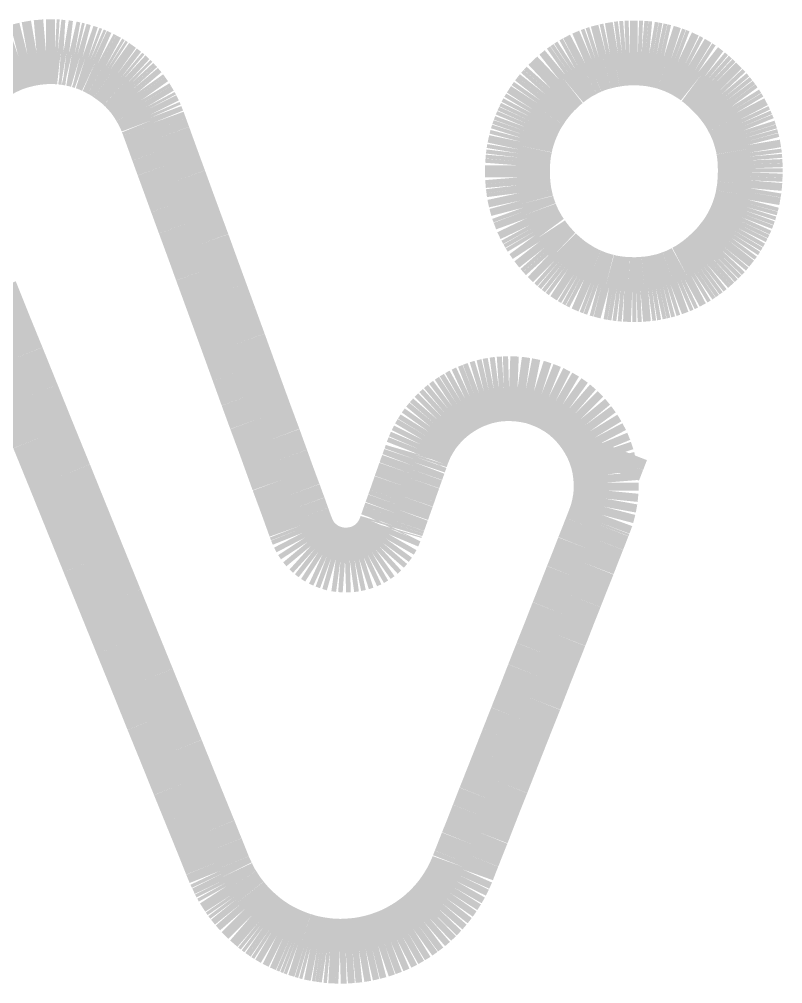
# Model space of a CAD drawing. Extents: x -3.1 to 72.3, y -97.3 to -26.1.
# Drawn here: x 36.339 to 37.535, y -88.451 to -86.94 of the extents above; entities that cross this region are included whole.
import ezdxf

# ---------------------------------------------------------------- set-up
doc = ezdxf.new("R2010")
doc.units = 0
doc.header["$MEASUREMENT"] = 0
doc.layers.add('BG_SILKSCREEN_TOP', color=2, linetype='CONTINUOUS')

msp = doc.modelspace()

# ---------------------------------------------------------------- linework, layer by layer
at = {"layer": 'BG_SILKSCREEN_TOP', "color": 140, "const_width": 0.1016}
for points in [[(36.35146, -86.99431), (36.33749, -86.99787)], [(36.36594, -86.99177), (36.35146, -86.99431)], [(36.38067, -86.9905), (36.36594, -86.99177)], [(36.39007, -86.9905), (36.38067, -86.9905)], [(36.39464, -86.9905), (36.39007, -86.9905)], [(36.39921, -86.99076), (36.39464, -86.9905)], [(36.40378, -86.99127), (36.39921, -86.99076)], [(36.4081, -86.99152), (36.40378, -86.99127)], [(36.41267, -86.99228), (36.4081, -86.99152)], [(36.41699, -86.99279), (36.41267, -86.99228)], [(36.42131, -86.99381), (36.41699, -86.99279)], [(36.42563, -86.99457), (36.42131, -86.99381)], [(36.42995, -86.99558), (36.42563, -86.99457)], [(37.27094, -86.99508), (37.26484, -86.99609)], [(37.27704, -86.99406), (37.27094, -86.99508)], [(37.28313, -86.9933), (37.27704, -86.99406)], [(37.28923, -86.99279), (37.28313, -86.9933)], [(37.29558, -86.99254), (37.28923, -86.99279)], [(37.30193, -86.99254), (37.29558, -86.99254)], [(37.30802, -86.99254), (37.30193, -86.99254)], [(37.31412, -86.99279), (37.30802, -86.99254)], [(37.32022, -86.9933), (37.31412, -86.99279)], [(37.32606, -86.99381), (37.32022, -86.9933)], [(37.3319, -86.99482), (37.32606, -86.99381)], [(37.33749, -86.99584), (37.3319, -86.99482)], [(36.31133, -87.00828), (36.29939, -87.01489)], [(36.32428, -87.00244), (36.31133, -87.00828)], [(36.33749, -86.99787), (36.32428, -87.00244)], [(36.43426, -86.99685), (36.42995, -86.99558)], [(36.43833, -86.99787), (36.43426, -86.99685)], [(36.44265, -86.99939), (36.43833, -86.99787)], [(36.44671, -87.00066), (36.44265, -86.99939)], [(36.45077, -87.00219), (36.44671, -87.00066)], [(36.45484, -87.00397), (36.45077, -87.00219)], [(36.45865, -87.00574), (36.45484, -87.00397)], [(36.46271, -87.00752), (36.45865, -87.00574)], [(36.46652, -87.00955), (36.46271, -87.00752)], [(36.47033, -87.01159), (36.46652, -87.00955)], [(37.22547, -87.00879), (37.22014, -87.01159)], [(37.23081, -87.00651), (37.22547, -87.00879)], [(37.23614, -87.00422), (37.23081, -87.00651)], [(37.24173, -87.00219), (37.23614, -87.00422)], [(37.24732, -87.00041), (37.24173, -87.00219)], [(37.25316, -86.99889), (37.24732, -87.00041)], [(37.259, -86.99736), (37.25316, -86.99889)], [(37.26484, -86.99609), (37.259, -86.99736)], [(37.34333, -86.99711), (37.33749, -86.99584)], [(37.34892, -86.99838), (37.34333, -86.99711)], [(37.35451, -87.00016), (37.34892, -86.99838)], [(37.36009, -87.00193), (37.35451, -87.00016)], [(37.36568, -87.00397), (37.36009, -87.00193)], [(37.37102, -87.006), (37.36568, -87.00397)], [(37.37635, -87.00854), (37.37102, -87.006)], [(37.38168, -87.01108), (37.37635, -87.00854)], [(36.29939, -87.01489), (36.28771, -87.02251)], [(36.47414, -87.01362), (36.47033, -87.01159)], [(36.47795, -87.0159), (36.47414, -87.01362)], [(36.48151, -87.01819), (36.47795, -87.0159)], [(36.48506, -87.02073), (36.48151, -87.01819)], [(36.48862, -87.02327), (36.48506, -87.02073)], [(36.49218, -87.02581), (36.48862, -87.02327)], [(37.19982, -87.02378), (37.19474, -87.02733)], [(37.20465, -87.02048), (37.19982, -87.02378)], [(37.20973, -87.01717), (37.20465, -87.02048)], [(37.21481, -87.01438), (37.20973, -87.01717)], [(37.22014, -87.01159), (37.21481, -87.01438)], [(37.38702, -87.01387), (37.38168, -87.01108)], [(37.3921, -87.01692), (37.38702, -87.01387)], [(37.39718, -87.01997), (37.3921, -87.01692)], [(37.40226, -87.02327), (37.39718, -87.01997)], [(37.40708, -87.02708), (37.40226, -87.02327)], [(36.49548, -87.02835), (36.49218, -87.02581)], [(36.49878, -87.03089), (36.49548, -87.02835)], [(36.50208, -87.03368), (36.49878, -87.03089)], [(36.50538, -87.03673), (36.50208, -87.03368)], [(36.50843, -87.03953), (36.50538, -87.03673)], [(36.51148, -87.04257), (36.50843, -87.03953)], [(37.18077, -87.03927), (37.1762, -87.04359)], [(37.18534, -87.03495), (37.18077, -87.03927)], [(37.19017, -87.03114), (37.18534, -87.03495)], [(37.19474, -87.02733), (37.19017, -87.03114)], [(37.41191, -87.03064), (37.40708, -87.02708)], [(37.41674, -87.0347), (37.41191, -87.03064)], [(37.42156, -87.03902), (37.41674, -87.0347)], [(37.42613, -87.04334), (37.42156, -87.03902)], [(36.51453, -87.04588), (36.51148, -87.04257)], [(36.51732, -87.04892), (36.51453, -87.04588)], [(36.52012, -87.05223), (36.51732, -87.04892)], [(36.52291, -87.05553), (36.52012, -87.05223)], [(36.52545, -87.05908), (36.52291, -87.05553)], [(37.16731, -87.05273), (37.16324, -87.05731)], [(37.17163, -87.04791), (37.16731, -87.05273)], [(37.1762, -87.04359), (37.17163, -87.04791)], [(37.43071, -87.04791), (37.42613, -87.04334)], [(37.43528, -87.05248), (37.43071, -87.04791)], [(37.4396, -87.05705), (37.43528, -87.05248)], [(36.52799, -87.06264), (36.52545, -87.05908)], [(36.53053, -87.0662), (36.52799, -87.06264)], [(36.53282, -87.07001), (36.53053, -87.0662)], [(36.5351, -87.07382), (36.53282, -87.07001)], [(37.15562, -87.06696), (37.15207, -87.07204)], [(37.15943, -87.06213), (37.15562, -87.06696)], [(37.16324, -87.05731), (37.15943, -87.06213)], [(37.44366, -87.06188), (37.4396, -87.05705)], [(37.44747, -87.0667), (37.44366, -87.06188)], [(37.45128, -87.07178), (37.44747, -87.0667)], [(36.53739, -87.07763), (36.5351, -87.07382)], [(36.53942, -87.08144), (36.53739, -87.07763)], [(36.54145, -87.0855), (36.53942, -87.08144)], [(36.54348, -87.08956), (36.54145, -87.0855)], [(37.14546, -87.0822), (37.14242, -87.08728)], [(37.14877, -87.07712), (37.14546, -87.0822)], [(37.15207, -87.07204), (37.14877, -87.07712)], [(37.45484, -87.07661), (37.45128, -87.07178)], [(37.45814, -87.08194), (37.45484, -87.07661)], [(37.46119, -87.08702), (37.45814, -87.08194)], [(36.54526, -87.09363), (36.54348, -87.08956)], [(36.54679, -87.09769), (36.54526, -87.09363)], [(36.54856, -87.10201), (36.54679, -87.09769)], [(37.13708, -87.09795), (37.13454, -87.10353)], [(37.13962, -87.09261), (37.13708, -87.09795)], [(37.14242, -87.08728), (37.13962, -87.09261)], [(37.46398, -87.09236), (37.46119, -87.08702)], [(37.46677, -87.09769), (37.46398, -87.09236)], [(37.46931, -87.10303), (37.46677, -87.09769)], [(36.54958, -87.1048), (36.54856, -87.10201)], [(36.55237, -87.11242), (36.54958, -87.1048)], [(36.5572, -87.12563), (36.55237, -87.11242)], [(37.13022, -87.11446), (37.12819, -87.1203)], [(37.13226, -87.10887), (37.13022, -87.11446)], [(37.13454, -87.10353), (37.13226, -87.10887)], [(37.4716, -87.10836), (37.46931, -87.10303)], [(37.47389, -87.11395), (37.4716, -87.10836)], [(37.47566, -87.11954), (37.47389, -87.11395)], [(36.5638, -87.14392), (36.5572, -87.12563)], [(37.12641, -87.12589), (37.12489, -87.13173)], [(37.12819, -87.1203), (37.12641, -87.12589)], [(37.47744, -87.12538), (37.47566, -87.11954)], [(37.47897, -87.13097), (37.47744, -87.12538)], [(37.48049, -87.13681), (37.47897, -87.13097)], [(36.57219, -87.16703), (36.5638, -87.14392)], [(37.12235, -87.14367), (37.12133, -87.14976)], [(37.12362, -87.13782), (37.12235, -87.14367)], [(37.12489, -87.13173), (37.12362, -87.13782)], [(37.48151, -87.1429), (37.48049, -87.13681)], [(37.48252, -87.14875), (37.48151, -87.1429)], [(37.12057, -87.15611), (37.12006, -87.16221)], [(37.12133, -87.14976), (37.12057, -87.15611)], [(37.48328, -87.15484), (37.48252, -87.14875)], [(37.48379, -87.16094), (37.48328, -87.15484)], [(37.48405, -87.16703), (37.48379, -87.16094)], [(36.58209, -87.19396), (36.57219, -87.16703)], [(37.12006, -87.16221), (37.11956, -87.16856)], [(37.11956, -87.16856), (37.11956, -87.17491)], [(37.11956, -87.17491), (37.11956, -87.18126)], [(37.4843, -87.17338), (37.48405, -87.16703)], [(37.4843, -87.17973), (37.4843, -87.17338)], [(37.11956, -87.18126), (37.11956, -87.18761)], [(37.11956, -87.18761), (37.12006, -87.1937)], [(37.48379, -87.19218), (37.48405, -87.18608)], [(37.48405, -87.18608), (37.4843, -87.17973)], [(36.59327, -87.22469), (36.58209, -87.19396)], [(37.12006, -87.1937), (37.12057, -87.1998)], [(37.12057, -87.1998), (37.12133, -87.2059)], [(37.12133, -87.2059), (37.1221, -87.21199)], [(37.48176, -87.21047), (37.48278, -87.20437)], [(37.48278, -87.20437), (37.48328, -87.19828)], [(37.48328, -87.19828), (37.48379, -87.19218)], [(37.1221, -87.21199), (37.12337, -87.21783)], [(37.12337, -87.21783), (37.12464, -87.22368)], [(37.47973, -87.22215), (37.48074, -87.21631)], [(37.48074, -87.21631), (37.48176, -87.21047)], [(36.60546, -87.25797), (36.59327, -87.22469)], [(37.12464, -87.22368), (37.12616, -87.22926)], [(37.12616, -87.22926), (37.12768, -87.23511)], [(37.12768, -87.23511), (37.12972, -87.24069)], [(37.4749, -87.23917), (37.47668, -87.23358)], [(37.47668, -87.23358), (37.4782, -87.22799)], [(37.4782, -87.22799), (37.47973, -87.22215)], [(37.12972, -87.24069), (37.13175, -87.24603)], [(37.13175, -87.24603), (37.13378, -87.25162)], [(37.13378, -87.25162), (37.13632, -87.25695)], [(37.4683, -87.25568), (37.47084, -87.25009)], [(37.47084, -87.25009), (37.47287, -87.24476)], [(37.47287, -87.24476), (37.4749, -87.23917)], [(36.61867, -87.29378), (36.60546, -87.25797)], [(37.13632, -87.25695), (37.13886, -87.26228)], [(37.13886, -87.26228), (37.14165, -87.26736)], [(37.14165, -87.26736), (37.1447, -87.2727)], [(37.46017, -87.27143), (37.46322, -87.26609)], [(37.46322, -87.26609), (37.46576, -87.26101)], [(37.46576, -87.26101), (37.4683, -87.25568)], [(37.1447, -87.2727), (37.14775, -87.27778)], [(37.14775, -87.27778), (37.15131, -87.2826)], [(37.45026, -87.28641), (37.45382, -87.28159)], [(37.45382, -87.28159), (37.45712, -87.27651)], [(37.45712, -87.27651), (37.46017, -87.27143)], [(36.63238, -87.33163), (36.61867, -87.29378)], [(37.15131, -87.2826), (37.15461, -87.28768)], [(37.15461, -87.28768), (37.15842, -87.29251)], [(37.15842, -87.29251), (37.16223, -87.29734)], [(37.16223, -87.29734), (37.16629, -87.30191)], [(37.43858, -87.30089), (37.44264, -87.29607)], [(37.44264, -87.29607), (37.44645, -87.29124)], [(37.44645, -87.29124), (37.45026, -87.28641)], [(37.16629, -87.30191), (37.17061, -87.30673)], [(37.17061, -87.30673), (37.17518, -87.31105)], [(37.17518, -87.31105), (37.17975, -87.31562)], [(37.42512, -87.31435), (37.42969, -87.31004)], [(37.42969, -87.31004), (37.43426, -87.30546)], [(37.43426, -87.30546), (37.43858, -87.30089)], [(37.17975, -87.31562), (37.18433, -87.31969)], [(37.18433, -87.31969), (37.18915, -87.32375)], [(37.18915, -87.32375), (37.19398, -87.32756)], [(37.19398, -87.32756), (37.1988, -87.33112)], [(37.40607, -87.3301), (37.41089, -87.32655)], [(37.41089, -87.32655), (37.41572, -87.32274)], [(37.41572, -87.32274), (37.42029, -87.31867)], [(37.42029, -87.31867), (37.42512, -87.31435)], [(36.64661, -87.37049), (36.63238, -87.33163)], [(37.1988, -87.33112), (37.20388, -87.33442)], [(37.20388, -87.33442), (37.20896, -87.33772)], [(37.20896, -87.33772), (37.21404, -87.34077)], [(37.21404, -87.34077), (37.21912, -87.34356)], [(37.38067, -87.3456), (37.38575, -87.3428)], [(37.38575, -87.3428), (37.39108, -87.34001)], [(37.39108, -87.34001), (37.39616, -87.33696)], [(37.39616, -87.33696), (37.40099, -87.33366)], [(37.40099, -87.33366), (37.40607, -87.3301)], [(37.21912, -87.34356), (37.22446, -87.34636)], [(37.22446, -87.34636), (37.22979, -87.34864)], [(37.22979, -87.34864), (37.23513, -87.35093)], [(37.23513, -87.35093), (37.24046, -87.35296)], [(37.24046, -87.35296), (37.24605, -87.35499)], [(37.24605, -87.35499), (37.25164, -87.35652)], [(37.25164, -87.35652), (37.25748, -87.35804)], [(37.25748, -87.35804), (37.26307, -87.35957)], [(37.34206, -87.35906), (37.34765, -87.35779)], [(37.34765, -87.35779), (37.35349, -87.35626)], [(37.35349, -87.35626), (37.35908, -87.35449)], [(37.35908, -87.35449), (37.36441, -87.35245)], [(37.35908, -87.35449), (37.36162, -87.35347)], [(37.36162, -87.35347), (37.36441, -87.35245)], [(37.36441, -87.35245), (37.37, -87.35042)], [(37.37, -87.35042), (37.37533, -87.34814)], [(37.37533, -87.34814), (37.38067, -87.3456)], [(36.28618, -87.36922), (36.30599, -87.41875)], [(36.66109, -87.41011), (36.64661, -87.37049)], [(37.26307, -87.35957), (37.26891, -87.36058)], [(37.26891, -87.36058), (37.275, -87.3616)], [(37.275, -87.3616), (37.28085, -87.36236)], [(37.28085, -87.36236), (37.28694, -87.36287)], [(37.28694, -87.36287), (37.29329, -87.36312)], [(37.29329, -87.36312), (37.29939, -87.36338)], [(37.29939, -87.36338), (37.30574, -87.36338)], [(37.30574, -87.36338), (37.31209, -87.36312)], [(37.31209, -87.36312), (37.31818, -87.36261)], [(37.31818, -87.36261), (37.32428, -87.36211)], [(37.32428, -87.36211), (37.33012, -87.36134)], [(37.33012, -87.36134), (37.33622, -87.36033)], [(37.33622, -87.36033), (37.34206, -87.35906)], [(36.67556, -87.44974), (36.66109, -87.41011)], [(36.30599, -87.41875), (36.32809, -87.47285)], [(36.68979, -87.48911), (36.67556, -87.44974)], [(36.32809, -87.47285), (36.35171, -87.53127)], [(36.70376, -87.52771), (36.68979, -87.48911)], [(37.06698, -87.52365), (37.05936, -87.52594)], [(37.0746, -87.52187), (37.06698, -87.52365)], [(37.08247, -87.52035), (37.0746, -87.52187)], [(37.09035, -87.51933), (37.08247, -87.52035)], [(37.09822, -87.51882), (37.09035, -87.51933)], [(37.10635, -87.51857), (37.09822, -87.51882)], [(37.11956, -87.51908), (37.10635, -87.51857)], [(37.13251, -87.52086), (37.11956, -87.51908)], [(37.14521, -87.5234), (37.13251, -87.52086)], [(37.15715, -87.52721), (37.14521, -87.5234)], [(36.35171, -87.53127), (36.37661, -87.59299)], [(36.71722, -87.56454), (36.70376, -87.52771)], [(37.03091, -87.53864), (37.02431, -87.5427)], [(37.03777, -87.53483), (37.03091, -87.53864)], [(37.04488, -87.53152), (37.03777, -87.53483)], [(37.05199, -87.52873), (37.04488, -87.53152)], [(37.05936, -87.52594), (37.05199, -87.52873)], [(37.16858, -87.53178), (37.15715, -87.52721)], [(37.17975, -87.53737), (37.16858, -87.53178)], [(37.19017, -87.54346), (37.17975, -87.53737)], [(37.01161, -87.55159), (37.00551, -87.55667)], [(37.0177, -87.54702), (37.01161, -87.55159)], [(37.02431, -87.5427), (37.0177, -87.54702)], [(37.20007, -87.55057), (37.19017, -87.54346)], [(37.20922, -87.55845), (37.20007, -87.55057)], [(36.73017, -87.59934), (36.71722, -87.56454)], [(36.99433, -87.56734), (36.98925, -87.57318)], [(36.99992, -87.56175), (36.99433, -87.56734)], [(37.00551, -87.55667), (36.99992, -87.56175)], [(37.21785, -87.56708), (37.20922, -87.55845)], [(37.22547, -87.57623), (37.21785, -87.56708)], [(36.98417, -87.57928), (36.9796, -87.58563)], [(36.98925, -87.57318), (36.98417, -87.57928)], [(37.23259, -87.58588), (37.22547, -87.57623)], [(36.37661, -87.59299), (36.40251, -87.65649)], [(36.74186, -87.6316), (36.73017, -87.59934)], [(36.97147, -87.59909), (36.96792, -87.6062)], [(36.97554, -87.59223), (36.97147, -87.59909)], [(36.9796, -87.58563), (36.97554, -87.59223)], [(37.23894, -87.59629), (37.23259, -87.58588)], [(37.24452, -87.60696), (37.23894, -87.59629)], [(36.96487, -87.61331), (36.96208, -87.62042)], [(36.96792, -87.6062), (36.96487, -87.61331)], [(37.2491, -87.61814), (37.24452, -87.60696)], [(37.26891, -87.62804), (37.275, -87.6123)], [(36.95903, -87.62931), (36.9575, -87.63389)], [(36.9603, -87.62576), (36.95903, -87.62931)], [(36.96131, -87.62271), (36.9603, -87.62576)], [(36.96182, -87.62093), (36.96131, -87.62271)], [(36.96208, -87.62042), (36.96182, -87.62093)], [(37.25291, -87.62957), (37.2491, -87.61814)], [(37.2557, -87.64151), (37.25291, -87.62957)], [(37.26256, -87.6443), (37.26891, -87.62804)], [(36.75227, -87.66056), (36.74186, -87.6316)], [(36.95344, -87.64506), (36.95115, -87.65141)], [(36.95547, -87.63922), (36.95344, -87.64506)], [(36.9575, -87.63389), (36.95547, -87.63922)], [(37.25748, -87.6537), (37.2557, -87.64151)], [(36.40251, -87.65649), (36.42893, -87.72177)], [(36.94887, -87.65802), (36.94633, -87.66513)], [(36.95115, -87.65141), (36.94887, -87.65802)], [(37.25849, -87.66589), (37.25748, -87.6537)], [(36.76167, -87.6857), (36.75227, -87.66056)], [(36.94379, -87.67224), (36.94125, -87.67961)], [(36.94633, -87.66513), (36.94379, -87.67224)], [(37.25849, -87.67834), (37.25849, -87.66589)], [(36.76929, -87.70653), (36.76167, -87.6857)], [(36.93871, -87.68697), (36.93617, -87.69408)], [(36.94125, -87.67961), (36.93871, -87.68697)], [(37.25722, -87.69104), (37.25849, -87.67834)], [(36.93363, -87.7012), (36.93134, -87.7078)], [(36.93617, -87.69408), (36.93363, -87.7012)], [(37.25164, -87.71644), (37.25494, -87.70374)], [(37.25494, -87.70374), (37.25722, -87.69104)], [(36.77513, -87.72279), (36.76929, -87.70653)], [(36.92702, -87.71974), (36.92525, -87.72482)], [(36.92906, -87.7139), (36.92702, -87.71974)], [(36.93134, -87.7078), (36.92906, -87.7139)], [(37.24732, -87.72812), (37.25164, -87.71644)], [(36.42893, -87.72177), (36.45535, -87.78705)], [(36.77894, -87.73345), (36.77513, -87.72279)], [(36.78072, -87.73803), (36.77894, -87.73345)], [(36.92169, -87.73523), (36.92093, -87.73676)], [(36.92245, -87.73269), (36.92169, -87.73523)], [(36.92372, -87.72914), (36.92245, -87.73269)], [(36.92525, -87.72482), (36.92372, -87.72914)], [(37.24275, -87.7398), (37.24605, -87.73142)], [(37.24605, -87.73142), (37.24732, -87.72812)], [(36.78326, -87.74438), (36.78072, -87.73803)], [(36.78707, -87.75174), (36.78326, -87.74438)], [(36.91712, -87.74641), (36.91305, -87.75352)], [(36.92042, -87.73853), (36.91712, -87.74641)], [(36.92093, -87.73676), (36.92042, -87.73853)], [(37.23767, -87.75276), (37.24275, -87.7398)], [(36.79139, -87.75835), (36.78707, -87.75174)], [(36.79647, -87.76444), (36.79139, -87.75835)], [(36.80206, -87.76952), (36.79647, -87.76444)], [(36.90315, -87.76597), (36.89756, -87.77105)], [(36.90823, -87.76012), (36.90315, -87.76597)], [(36.91305, -87.75352), (36.90823, -87.76012)], [(37.23081, -87.77003), (37.23767, -87.75276)], [(36.8079, -87.77409), (36.80206, -87.76952)], [(36.81425, -87.77816), (36.8079, -87.77409)], [(36.82085, -87.78121), (36.81425, -87.77816)], [(36.82771, -87.78375), (36.82085, -87.78121)], [(36.88486, -87.77917), (36.87826, -87.78222)], [(36.89146, -87.77536), (36.88486, -87.77917)], [(36.89756, -87.77105), (36.89146, -87.77536)], [(37.22268, -87.79111), (37.23081, -87.77003)], [(36.45535, -87.78705), (36.48176, -87.85207)], [(36.83482, -87.78578), (36.82771, -87.78375)], [(36.84219, -87.78679), (36.83482, -87.78578)], [(36.8493, -87.7873), (36.84219, -87.78679)], [(36.85667, -87.78705), (36.8493, -87.7873)], [(36.86403, -87.78603), (36.85667, -87.78705)], [(36.87114, -87.78451), (36.86403, -87.78603)], [(36.87826, -87.78222), (36.87114, -87.78451)], [(37.21303, -87.81524), (37.22268, -87.79111)], [(37.20236, -87.84242), (37.21303, -87.81524)], [(36.48176, -87.85207), (36.50742, -87.91532)], [(37.19068, -87.87188), (37.20236, -87.84242)], [(37.17848, -87.90313), (37.19068, -87.87188)], [(36.50742, -87.91532), (36.53231, -87.97653)], [(37.16553, -87.93564), (37.17848, -87.90313)], [(37.15232, -87.96917), (37.16553, -87.93564)], [(36.53231, -87.97653), (36.55568, -88.03444)], [(37.13911, -88.0032), (37.15232, -87.96917)], [(37.12565, -88.03698), (37.13911, -88.0032)], [(36.55568, -88.03444), (36.57752, -88.08804)], [(37.11244, -88.07051), (37.12565, -88.03698)], [(37.09974, -88.10277), (37.11244, -88.07051)], [(36.57752, -88.08804), (36.59708, -88.13655)], [(37.08755, -88.13376), (37.09974, -88.10277)], [(36.59708, -88.13655), (36.61435, -88.17897)], [(37.07612, -88.16246), (37.08755, -88.13376)], [(37.06571, -88.18913), (37.07612, -88.16246)], [(36.61435, -88.17897), (36.62883, -88.21453)], [(37.05656, -88.21275), (37.06571, -88.18913)], [(36.62883, -88.21453), (36.64, -88.24222)], [(37.04844, -88.23282), (37.05656, -88.21275)], [(37.04209, -88.24907), (37.04844, -88.23282)], [(36.64, -88.24222), (36.64762, -88.26127)], [(37.03726, -88.26127), (37.04209, -88.24907)], [(36.64762, -88.26127), (36.65143, -88.27066)], [(37.03447, -88.26838), (37.03726, -88.26127)], [(36.65143, -88.27066), (36.65296, -88.27447)], [(36.65296, -88.27447), (36.65524, -88.2793)], [(36.65524, -88.2793), (36.65753, -88.28387)], [(37.02888, -88.28159), (37.0332, -88.27193)], [(37.0332, -88.27193), (37.03447, -88.26838)], [(36.65753, -88.28387), (36.65982, -88.2887)], [(36.65982, -88.2887), (36.6621, -88.29327)], [(36.6621, -88.29327), (36.66464, -88.29784)], [(37.01923, -88.29987), (37.02431, -88.29098)], [(37.02431, -88.29098), (37.02888, -88.28159)], [(36.66464, -88.29784), (36.66744, -88.30216)], [(36.66744, -88.30216), (36.67023, -88.30648)], [(36.67023, -88.30648), (36.67302, -88.3108)], [(37.0078, -88.31715), (37.01364, -88.30876)], [(37.01364, -88.30876), (37.01923, -88.29987)], [(36.67302, -88.3108), (36.67582, -88.31486)], [(36.67582, -88.31486), (36.67887, -88.31892)], [(36.67887, -88.31892), (36.68217, -88.32299)], [(36.68217, -88.32299), (36.68522, -88.3268)], [(36.99484, -88.33289), (37.00145, -88.32527)], [(37.00145, -88.32527), (37.0078, -88.31715)], [(36.68522, -88.3268), (36.68852, -88.33061)], [(36.68852, -88.33061), (36.69182, -88.33442)], [(36.69182, -88.33442), (36.69538, -88.33797)], [(36.69538, -88.33797), (36.69893, -88.34153)], [(36.98036, -88.34737), (36.98773, -88.34026)], [(36.98773, -88.34026), (36.99484, -88.33289)], [(36.69893, -88.34153), (36.70249, -88.34509)], [(36.70249, -88.34509), (36.7063, -88.34839)], [(36.7063, -88.34839), (36.71011, -88.35169)], [(36.71011, -88.35169), (36.71392, -88.35499)], [(36.71392, -88.35499), (36.71798, -88.35829)], [(36.96462, -88.36007), (36.97274, -88.35398)], [(36.97274, -88.35398), (36.98036, -88.34737)], [(36.71798, -88.35829), (36.72205, -88.36134)], [(36.72205, -88.36134), (36.72611, -88.36414)], [(36.72611, -88.36414), (36.73017, -88.36693)], [(36.73017, -88.36693), (36.73449, -88.36972)], [(36.73449, -88.36972), (36.73881, -88.37226)], [(36.94785, -88.37125), (36.95649, -88.36591)], [(36.95649, -88.36591), (36.96462, -88.36007)], [(36.73881, -88.37226), (36.74313, -88.3748)], [(36.74313, -88.3748), (36.7477, -88.37709)], [(36.7477, -88.37709), (36.75227, -88.37938)], [(36.75227, -88.37938), (36.75684, -88.38141)], [(36.75684, -88.38141), (36.76142, -88.38344)], [(36.76142, -88.38344), (36.76624, -88.38547)], [(36.76624, -88.38547), (36.77081, -88.38725)], [(36.91102, -88.38852), (36.92067, -88.38496)], [(36.92067, -88.38496), (36.93007, -88.3809)], [(36.93007, -88.3809), (36.93896, -88.37633)], [(36.93896, -88.37633), (36.94785, -88.37125)], [(36.77081, -88.38725), (36.77564, -88.38903)], [(36.77564, -88.38903), (36.78047, -88.39055)], [(36.78047, -88.39055), (36.78529, -88.39208)], [(36.78529, -88.39208), (36.79037, -88.3936)], [(36.79037, -88.3936), (36.7952, -88.39487)], [(36.7952, -88.39487), (36.80028, -88.39589)], [(36.80028, -88.39589), (36.80536, -88.3969)], [(36.80536, -88.3969), (36.81018, -88.39766)], [(36.81018, -88.39766), (36.81526, -88.39843)], [(36.81526, -88.39843), (36.82034, -88.39919)], [(36.82034, -88.39919), (36.82568, -88.3997)], [(36.82568, -88.3997), (36.83076, -88.39995)], [(36.83076, -88.39995), (36.83584, -88.4002)], [(36.83584, -88.4002), (36.84117, -88.40046)], [(36.84117, -88.40046), (36.85032, -88.4002)], [(36.85032, -88.4002), (36.86098, -88.39944)], [(36.86098, -88.39944), (36.87114, -88.39843)], [(36.87114, -88.39843), (36.88156, -88.39665)], [(36.88156, -88.39665), (36.89146, -88.39436)], [(36.89146, -88.39436), (36.90137, -88.39182)], [(36.90137, -88.39182), (36.91102, -88.38852)]]:
    msp.add_lwpolyline(points, dxfattribs=at)

doc.saveas('drawing.dxf')
